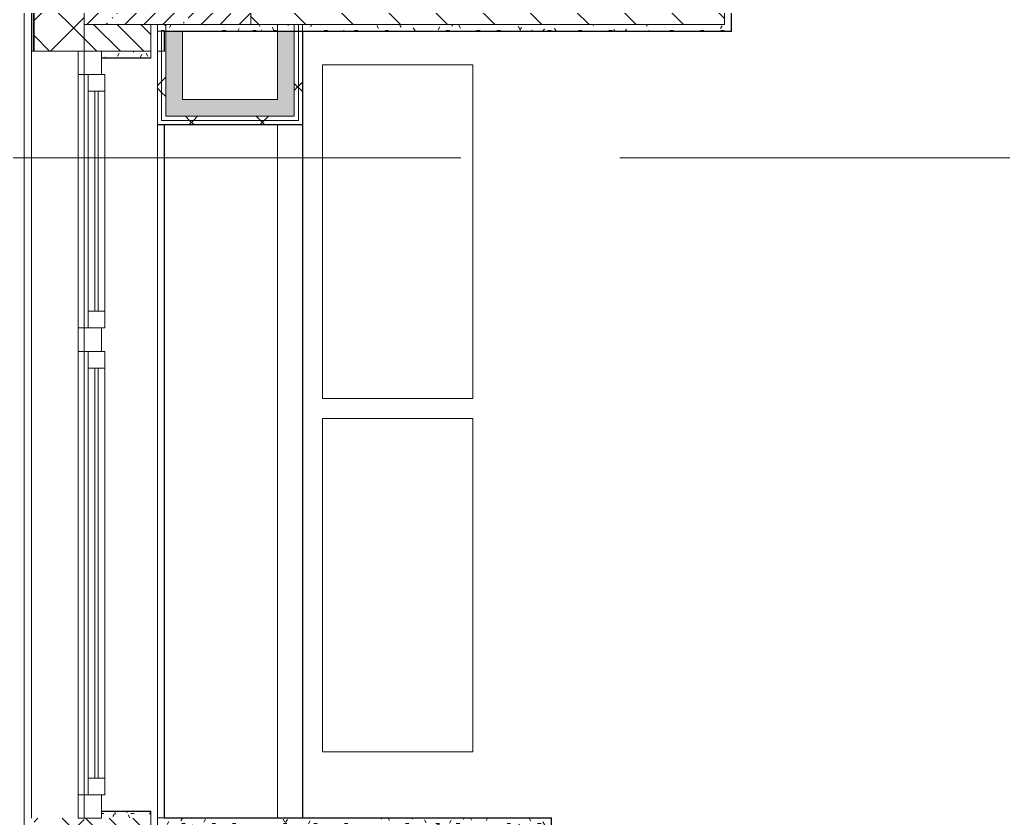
# Model space of a CAD drawing. Header units: millimetres. Extents: x -4185 to 186529, y -8553 to 29097.
# Drawn here: x -303 to 2646, y 8520 to 10914 of the extents above; entities that cross this region are included whole.
import ezdxf

# ---------------------------------------------------------------- set-up
doc = ezdxf.new("R2010")
doc.units = ezdxf.units.MM
doc.linetypes.add('Осевая', pattern=[3175, 635, -476.25, 1587.5, -476.25])
for name, color, linetype, lineweight in [('A-GLAZ', 7, 'Continuous', 9), ('A-GLAZ-1', 7, 'Continuous', 13), ('A-WALL', 7, 'Continuous', 9), ('I-WALL', 7, 'Continuous', 9), ('S-COLS', 7, 'Continuous', 9), ('Оси', 7, 'Continuous', 9), ('Оси-2', 7, 'Осевая', 9)]:
    doc.layers.add(name, color=color, linetype=linetype, lineweight=lineweight)
for name, color, linetype, lineweight, true_color in [('A-WALL-1', 7, 'Continuous', 9, 0x3c3c3c), ('A-WALL-FNSH-1', 7, 'Continuous', 9, 0x3c3c3c), ('I-FURN-1', 7, 'Continuous', 9, 0xf0f0f0)]:
    doc.layers.add(name, color=color, linetype=linetype, lineweight=lineweight, true_color=true_color)
pattern_1 = [(135, (0, 0), (-70.7107, -70.7107), [])]
pattern_2 = [(0, (0, 0), (121.92, 30.48), [10.058, -81.382, 10.058, -81.382, -487.68]), (0, (0, 0), (121.92, 30.48), [-182.88, 10.058, -172.822, 10.058, -81.382, -213.36]), (0, (0, 0), (121.92, 30.48), [-457.2, 10.058, -50.902, 10.058, -142.342]), (120, (45.72, 15.24), (-87.356454, 90.34582), [10.058, -81.382, 10.058, -81.382, -487.68]), (120, (45.72, 15.24), (-87.356454, 90.34582), [-182.88, 10.058, -172.822, 10.058, -81.382, -213.36]), (120, (45.72, 15.24), (-87.356454, 90.34582), [-457.2, 10.058, -50.902, 10.058, -142.342]), (240, (60.96, 76.2), (-34.563546, -120.82582), [10.058, -81.382, 10.058, -81.382, -487.68]), (240, (60.96, 76.2), (-34.563546, -120.82582), [-182.88, 10.058, -172.822, 10.058, -81.382, -213.36]), (240, (60.96, 76.2), (-34.563546, -120.82582), [-457.2, 10.058, -50.902, 10.058, -142.342])]
pattern_3 = [(45, (0, 0), (-106.066, 106.066), []), (135, (0, 0), (-106.066, -106.066), [])]

# ---------------------------------------------------------------- blocks, each defined once
blk = doc.blocks.new('120_Окно_СКБ_2Ст - 120_Окно_СКБ_2Ст 2300х2500 _мал створка справа_-22272277-План размещения напольных электротехнических лючков и розеток 1 этажа в осях 1-12')
at = {"layer": 'A-GLAZ'}
for p, q in [((1150, -57), (-1150, -57)), ((-1030, -107), (200, -107)), ((200, -117), (-1030, -117)), ((370, -107), (1030, -107)), ((1030, -117), (370, -117)), ((-1130, -127), (-1080, -127)), ((250, -127), (320, -127)), ((1080, -127), (1130, -127))]:
    blk.add_line(p, q, dxfattribs=at)
at = {"layer": 'A-GLAZ-1'}
for p, q in [((-1150, -127), (-1150, -57)), ((-1150, -57), (-1080, -57)), ((-1080, -57), (-1080, -127)), ((250, -127), (250, -57)), ((250, -57), (320, -57)), ((320, -57), (320, -127)), ((1080, -127), (1080, -57)), ((1080, -57), (1150, -57)), ((1150, -57), (1150, -127)), ((250, -87), (-1080, -87)), ((-1080, -87), (-1080, -137)), ((-1030, -137), (-1030, -87)), ((200, -137), (200, -87)), ((250, -137), (250, -87)), ((1080, -87), (320, -87)), ((320, -87), (320, -137)), ((370, -137), (370, -87)), ((1030, -137), (1030, -87)), ((1080, -137), (1080, -87)), ((-1080, -127), (-1150, -127)), ((-1080, -137), (250, -137)), ((320, -127), (250, -127)), ((320, -137), (1080, -137)), ((1150, -127), (1080, -127))]:
    blk.add_line(p, q, dxfattribs=at)
blk = doc.blocks.new('BSC_Колонна _Прямоугольная - 500х500-V69-План размещения напольных электротехнических лючков и розеток 1 этажа в осях 1-12')
at = {"layer": 'S-COLS'}
h = blk.add_hatch(dxfattribs=at)
h.set_pattern_fill('FP_73', color=256, style=0, pattern_type=2)
h.set_pattern_definition([(45, (-140, -11150), (-57.0246, 57.0246), []), (45, (-82.975, -11150), (-57.0246, 57.0246), [100.806, -20.161, 3.353, -16.808])])
h.paths.add_polyline_path([(118.8, -250), (250, -250), (250, 250), (-250, 250), (-250, -250), (-30, -250)])
for p, q in [((250, 250), (-250, 250)), ((-250, 250), (-250, -250)), ((250, -250), (250, 250)), ((-250, -250), (250, -250))]:
    blk.add_line(p, q, dxfattribs=at)
blk = doc.blocks.new('Зашивка приборов отопления14 - Зашивка приборов отопления-33280456-План размещения напольных электротехнических лючков и розеток 1 этажа в осях 1-12')
at = {"layer": 'A-WALL'}
for p, q in [((37471.9, 23439), (35392.9, 23439)), ((35391.9, 23079), (37471.9, 23079)), ((37471.9, 23079), (35391.9, 23079)), ((35391.9, 23004), (37471.9, 23004))]:
    blk.add_line(p, q, dxfattribs=at)

msp = doc.modelspace()

# ---------------------------------------------------------------- hatches: boundary and pattern name
at = {"layer": 'A-WALL'}
h = msp.add_hatch(dxfattribs=at)
h.set_pattern_fill('FP_6', color=256, style=0, pattern_type=2)
h.set_pattern_definition([(45, (0, 0), (-70.7107, 70.7107), []), (135, (0, 0), (-70.7107, -70.7107), [])])
h.paths.add_polyline_path([(-110, -100), (-110, 3670), (-260, 3670), (-260, -100)])
h.paths.add_polyline_path([(-110, 5220), (-110, 5620), (-260, 5620), (-260, 5220)])
h.paths.add_polyline_path([(-152.5, 7320), (-110, 7320), (-110, 8520), (-260, 8520), (-260, 7320)])
h.paths.add_polyline_path([(-110, 10820), (-110, 12220), (-260, 12220), (-260, 10820), (-199.4, 10820)])
h.paths.add_polyline_path([(-110, 13120), (-110.6, 15350), (-260, 15350), (-260, 13120), (-154.3, 13120)])
h = msp.add_hatch(dxfattribs=at)
h.set_pattern_fill('FP_31', color=256, style=0, pattern_type=2)
h.set_pattern_definition([(135, (0, 0), (-35.35534, -35.35534), [])])
h.paths.add_polyline_path([(-110, 7900), (90, 7900), (90, 8520), (-110, 8520), (-110, 8020.5)])
h.paths.add_polyline_path([(90, 10820), (90, 10900), (-110, 10900), (-110, 10820)])
h.paths.add_polyline_path([(55.7, 11400), (90, 11400), (90, 12220), (-110, 12220), (-110, 11400)])
h.paths.add_polyline_path([(90, 13120), (90, 14700), (-110, 14700), (-110, 13120), (2.1, 13120)])
at = {"layer": 'I-WALL'}
h = msp.add_hatch(dxfattribs=at)
h.set_pattern_fill('FP_18', color=256, style=0, pattern_type=2)
h.set_pattern_definition(pattern_1)
h.paths.add_polyline_path([(1810, 10900), (1810, 11600), (1610, 11600), (1610, 10900)])
h = msp.add_hatch(dxfattribs=at)
h.set_pattern_fill('FP_84', color=256, style=0, pattern_type=2)
h.set_pattern_definition(pattern_2)
h.paths.add_polyline_path([(1810, 10900), (1830, 10900.2), (1830, 11380), (1810, 11380), (1810, 11100)])
h = msp.add_hatch(dxfattribs=at)
h.set_pattern_fill('FP_18', color=256, style=0, pattern_type=2)
h.set_pattern_definition(pattern_1)
h.paths.add_polyline_path([(1610, 10900), (1610, 11100), (390, 11100), (390, 10900), (1055, 10900)])
h = msp.add_hatch(dxfattribs=at)
h.set_pattern_fill('FP_84', color=256, style=0, pattern_type=2)
h.set_pattern_definition(pattern_2)
h.paths.add_polyline_path([(130, 8500), (130, 8521), (110, 8521), (110, 8500)])
h.paths.add_polyline_path([(122.5, 10857.5), (130, 10880), (130, 10900), (110, 10900), (110, 10880), (122.5, 10880)])
h = msp.add_hatch(dxfattribs=at)
h.set_pattern_fill('FP_85', color=256, style=0, pattern_type=2)
h.set_pattern_definition(pattern_3)
h.paths.add_polyline_path([(130, 10625), (135, 10625), (135, 10900), (130, 10900), (130, 10880), (122.5, 10857.5), (122.5, 10625)])
h = msp.add_hatch(dxfattribs=at)
h.set_pattern_fill('FP_84', color=256, style=0, pattern_type=2)
h.set_pattern_definition(pattern_2)
h.paths.add_polyline_path([(1666, 10880), (1830, 10880), (1830, 10900), (135, 10900), (135, 10880), (1610, 10880)])
h = msp.add_hatch(dxfattribs=at)
h.set_pattern_fill('FP_85', color=256, style=0, pattern_type=2)
h.set_pattern_definition(pattern_3)
h.paths.add_polyline_path([(122.5, 10612.5), (122.5, 10880), (110, 10880), (110, 10612.5), (119.4, 10612.5)])
for points in [[(185, 10675), (185, 10880), (135, 10880), (135, 10675)], [(520, 10625), (520, 10880), (470, 10880), (470, 10625)], [(258.8, 10625), (470, 10625), (470, 10675), (135, 10675), (135, 10625)]]:
    msp.add_hatch(color=256, dxfattribs=at).paths.add_polyline_path(points)
h = msp.add_hatch(dxfattribs=at)
h.set_pattern_fill('FP_85', color=256, style=0, pattern_type=2)
h.set_pattern_definition(pattern_3)
h.paths.add_polyline_path([(532.5, 10612.5), (531.6, 10880), (520, 10880), (520, 10612.5)])
h = msp.add_hatch(dxfattribs=at)
h.set_pattern_fill('FP_85', color=256, style=0, pattern_type=2)
h.set_pattern_definition(pattern_3)
h.paths.add_polyline_path([(545, 10600), (544.1, 10880), (532.5, 10880), (532.5, 10600)])
h = msp.add_hatch(dxfattribs=at)
h.set_pattern_fill('FP_84', color=256, style=0, pattern_type=2)
h.set_pattern_definition(pattern_2)
h.paths.add_polyline_path([(90, 10800), (90, 10820), (-58, 10820), (-58, 10800), (89.4, 10800)])
h = msp.add_hatch(dxfattribs=at)
h.set_pattern_fill('FP_85', color=256, style=0, pattern_type=2)
h.set_pattern_definition(pattern_3)
h.paths.add_polyline_path([(258.8, 10612.5), (520, 10612.5), (520, 10625), (122.5, 10625), (122.5, 10612.5), (185, 10612.5)])
h = msp.add_hatch(dxfattribs=at)
h.set_pattern_fill('FP_85', color=256, style=0, pattern_type=2)
h.set_pattern_definition(pattern_3)
h.paths.add_polyline_path([(470, 10600), (532.5, 10600), (532.5, 10612.5), (110, 10612.5), (110, 10600), (258.8, 10600)])
h = msp.add_hatch(dxfattribs=at)
h.set_pattern_fill('FP_84', color=256, style=0, pattern_type=2)
h.set_pattern_definition(pattern_2)
h.paths.add_polyline_path([(-48, 8520), (90, 8520), (90, 8540), (-58, 8540), (-58, 8520)])
h = msp.add_hatch(dxfattribs=at)
h.set_pattern_fill('FP_84', color=256, style=0, pattern_type=2)
h.set_pattern_definition(pattern_2)
h.paths.add_polyline_path([(1270, 8500), (1270, 8520), (130, 8520), (130, 8500), (1190, 8500)])
h = msp.add_hatch(dxfattribs=at)
h.set_pattern_fill('FP_84', color=256, style=0, pattern_type=2)
h.set_pattern_definition(pattern_2)
h.paths.add_polyline_path([(1270, 7920), (1290, 7921), (1290, 8520), (1270, 8520), (1270, 7921)])

# ---------------------------------------------------------------- linework, layer by layer
at = {"layer": 'A-WALL'}
for p, q in [((-290, -280), (-290, 15380)), ((-263, 12220), (-263, 10820)), ((-260, 12220), (-260, 10820)), ((1830, 11380), (1830, 10900)), ((-110, 10900), (-110, 10820)), ((135, 10900), (135, 10625)), ((520, 10625), (520, 10900)), ((532.5, 10612.5), (532.5, 10900)), ((122.5, 10880), (122.5, 10612.5)), ((130, 10820), (130, 10880)), ((-268, 8520), (-268, 10820)), ((135, 10625), (520, 10625)), ((122.5, 10612.5), (532.5, 10612.5)), ((130, 8521), (130, 8520)), ((1290, 8520), (1290, 7920))]:
    msp.add_line(p, q, dxfattribs=at)
at = {"layer": 'A-WALL-1'}
for p, q in [((1810, 10900), (1810, 11400)), ((90, 10800), (90, 10900)), ((110, 10900), (110, 10600)), ((390, 10900), (1810, 10900)), ((470, 10900), (470, 10675)), ((545, 10600), (545, 10900)), ((131, 10880), (110, 10880)), ((185, 10675), (185, 10880)), ((90, 10820), (-260, 10820)), ((-58, 10820), (-58, 10800)), ((-58, 10800), (90, 10800)), ((110, 10820), (130, 10820)), ((470, 10675), (185, 10675)), ((90, 8540), (-58, 8540)), ((-58, 8540), (-58, 8520)), ((90, 7900), (90, 8540)), ((130, 8521), (110, 8521)), ((110, 8521), (110, 8500)), ((1290, 8520), (130, 8520))]:
    msp.add_line(p, q, dxfattribs=at)
at = {"layer": 'A-WALL-FNSH-1'}
for p, q in [((-268, 12220), (-268, 10820)), ((1831, 10879), (1831, 11380)), ((1830, 10900), (1830, 10880)), ((1830, 10880), (131, 10880)), ((131, 10880), (131, 10820)), ((131, 10879), (545, 10879)), ((546, 10879), (1831, 10879)), ((546, 10600), (546, 10879)), ((-268, 10820), (-260, 10820)), ((-58, 10800), (-58, 10799)), ((-58, 10799), (90, 10799)), ((90, 10799), (90, 10800)), ((130, 10820), (131, 10820)), ((546, 10600), (110, 10600)), ((110, 10600), (110, 10599)), ((110, 10599), (545.5, 10599)), ((545.5, 10599), (545.5, 10600)), ((90, 8541), (-58, 8541)), ((-58, 8541), (-58, 8540)), ((90, 8540), (90, 8541)), ((1291, 8521), (131, 8521)), ((1291, 7921), (1291, 8521))]:
    msp.add_line(p, q, dxfattribs=at)
at = {"layer": 'I-FURN-1'}
for p, q in [((1055, 10779), (605, 10779)), ((605, 10779), (605, 9779)), ((605, 9779), (605, 10779)), ((605, 10779), (1055, 10779)), ((1055, 9779), (1055, 10779)), ((1055, 10779), (1055, 9779)), ((605, 9779), (1055, 9779)), ((1055, 9779), (605, 9779)), ((1055, 9719), (605, 9719)), ((605, 9719), (605, 8719)), ((605, 8719), (605, 9719)), ((605, 9719), (1055, 9719)), ((1055, 8719), (1055, 9719)), ((1055, 9719), (1055, 8719)), ((605, 8719), (1055, 8719)), ((1055, 8719), (605, 8719))]:
    msp.add_line(p, q, dxfattribs=at)
at = {"layer": 'I-WALL'}
for p, q in [((-110, 8520), (-110, 10820)), ((110, 10599), (110, 8521)), ((130, 8521), (130, 10600)), ((131, 10600), (131, 8521)), ((545, 8521), (545, 10600)), ((546, 10600), (546, 8521)), ((131, 8521), (130, 8521))]:
    msp.add_line(p, q, dxfattribs=at)
at = {"layer": 'Оси'}
msp.add_line((-2115.2, 10500), (384.8, 10500), dxfattribs=at)
at = {"layer": 'Оси-2'}
for p, q in [((110, 593.7), (110, 12880)), ((384.8, 10500), (36057, 10500))]:
    msp.add_line(p, q, dxfattribs=at)

# ---------------------------------------------------------------- block references
at = {"layer": 'A-GLAZ', "rotation": 89.99999999999991}
msp.add_blockref('120_Окно_СКБ_2Ст - 120_Окно_СКБ_2Ст 2300х2500 _мал створка справа_-22272277-План размещения напольных электротехнических лючков и розеток 1 этажа в осях 1-12', (-185, 9670), dxfattribs=at)
at = {"layer": 'A-WALL', "rotation": 90.0000000000001}
msp.add_blockref('Зашивка приборов отопления14 - Зашивка приборов отопления-33280456-План размещения напольных электротехнических лючков и розеток 1 этажа в осях 1-12', (23549, -26871.9), dxfattribs=at)
at = {"layer": 'S-COLS'}
msp.add_blockref('BSC_Колонна _Прямоугольная - 500х500-V69-План размещения напольных электротехнических лючков и розеток 1 этажа в осях 1-12', (140, 11150), dxfattribs=at)

doc.saveas('drawing.dxf')
